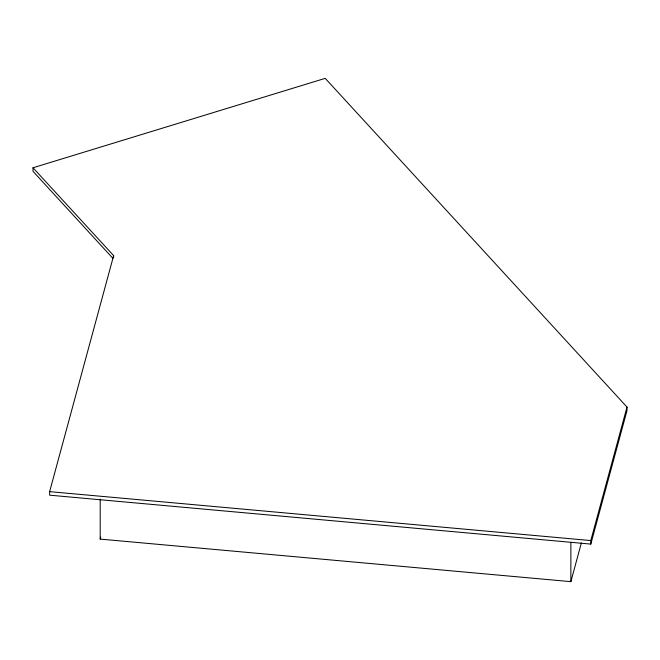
<?xml version="1.0" encoding="UTF-8"?>
<svg xmlns="http://www.w3.org/2000/svg" width="660" height="660" viewBox="0 0 660 660"><rect width="100%" height="100%" fill="white"/><g stroke="black" fill="none" stroke-linecap="round" stroke-linejoin="round"><path stroke-width="0.99" d="M49.632 491.642L113.644 255.618L33 167.772L325.223 78.35L627 407.072L627 410.611L590.799 544.096L49.632 495.173L49.632 491.642L590.799 540.565L627 407.072M581.378 542.883L570.867 581.65L100.196 539.105L100.741 537.116M112.951 258.398L33 171.311L33 167.772M590.799 540.565L590.799 544.096M570.867 542.677L570.867 581.65M113.644 255.618L113.644 257.392M100.196 499.1L100.196 539.105"/></g></svg>
